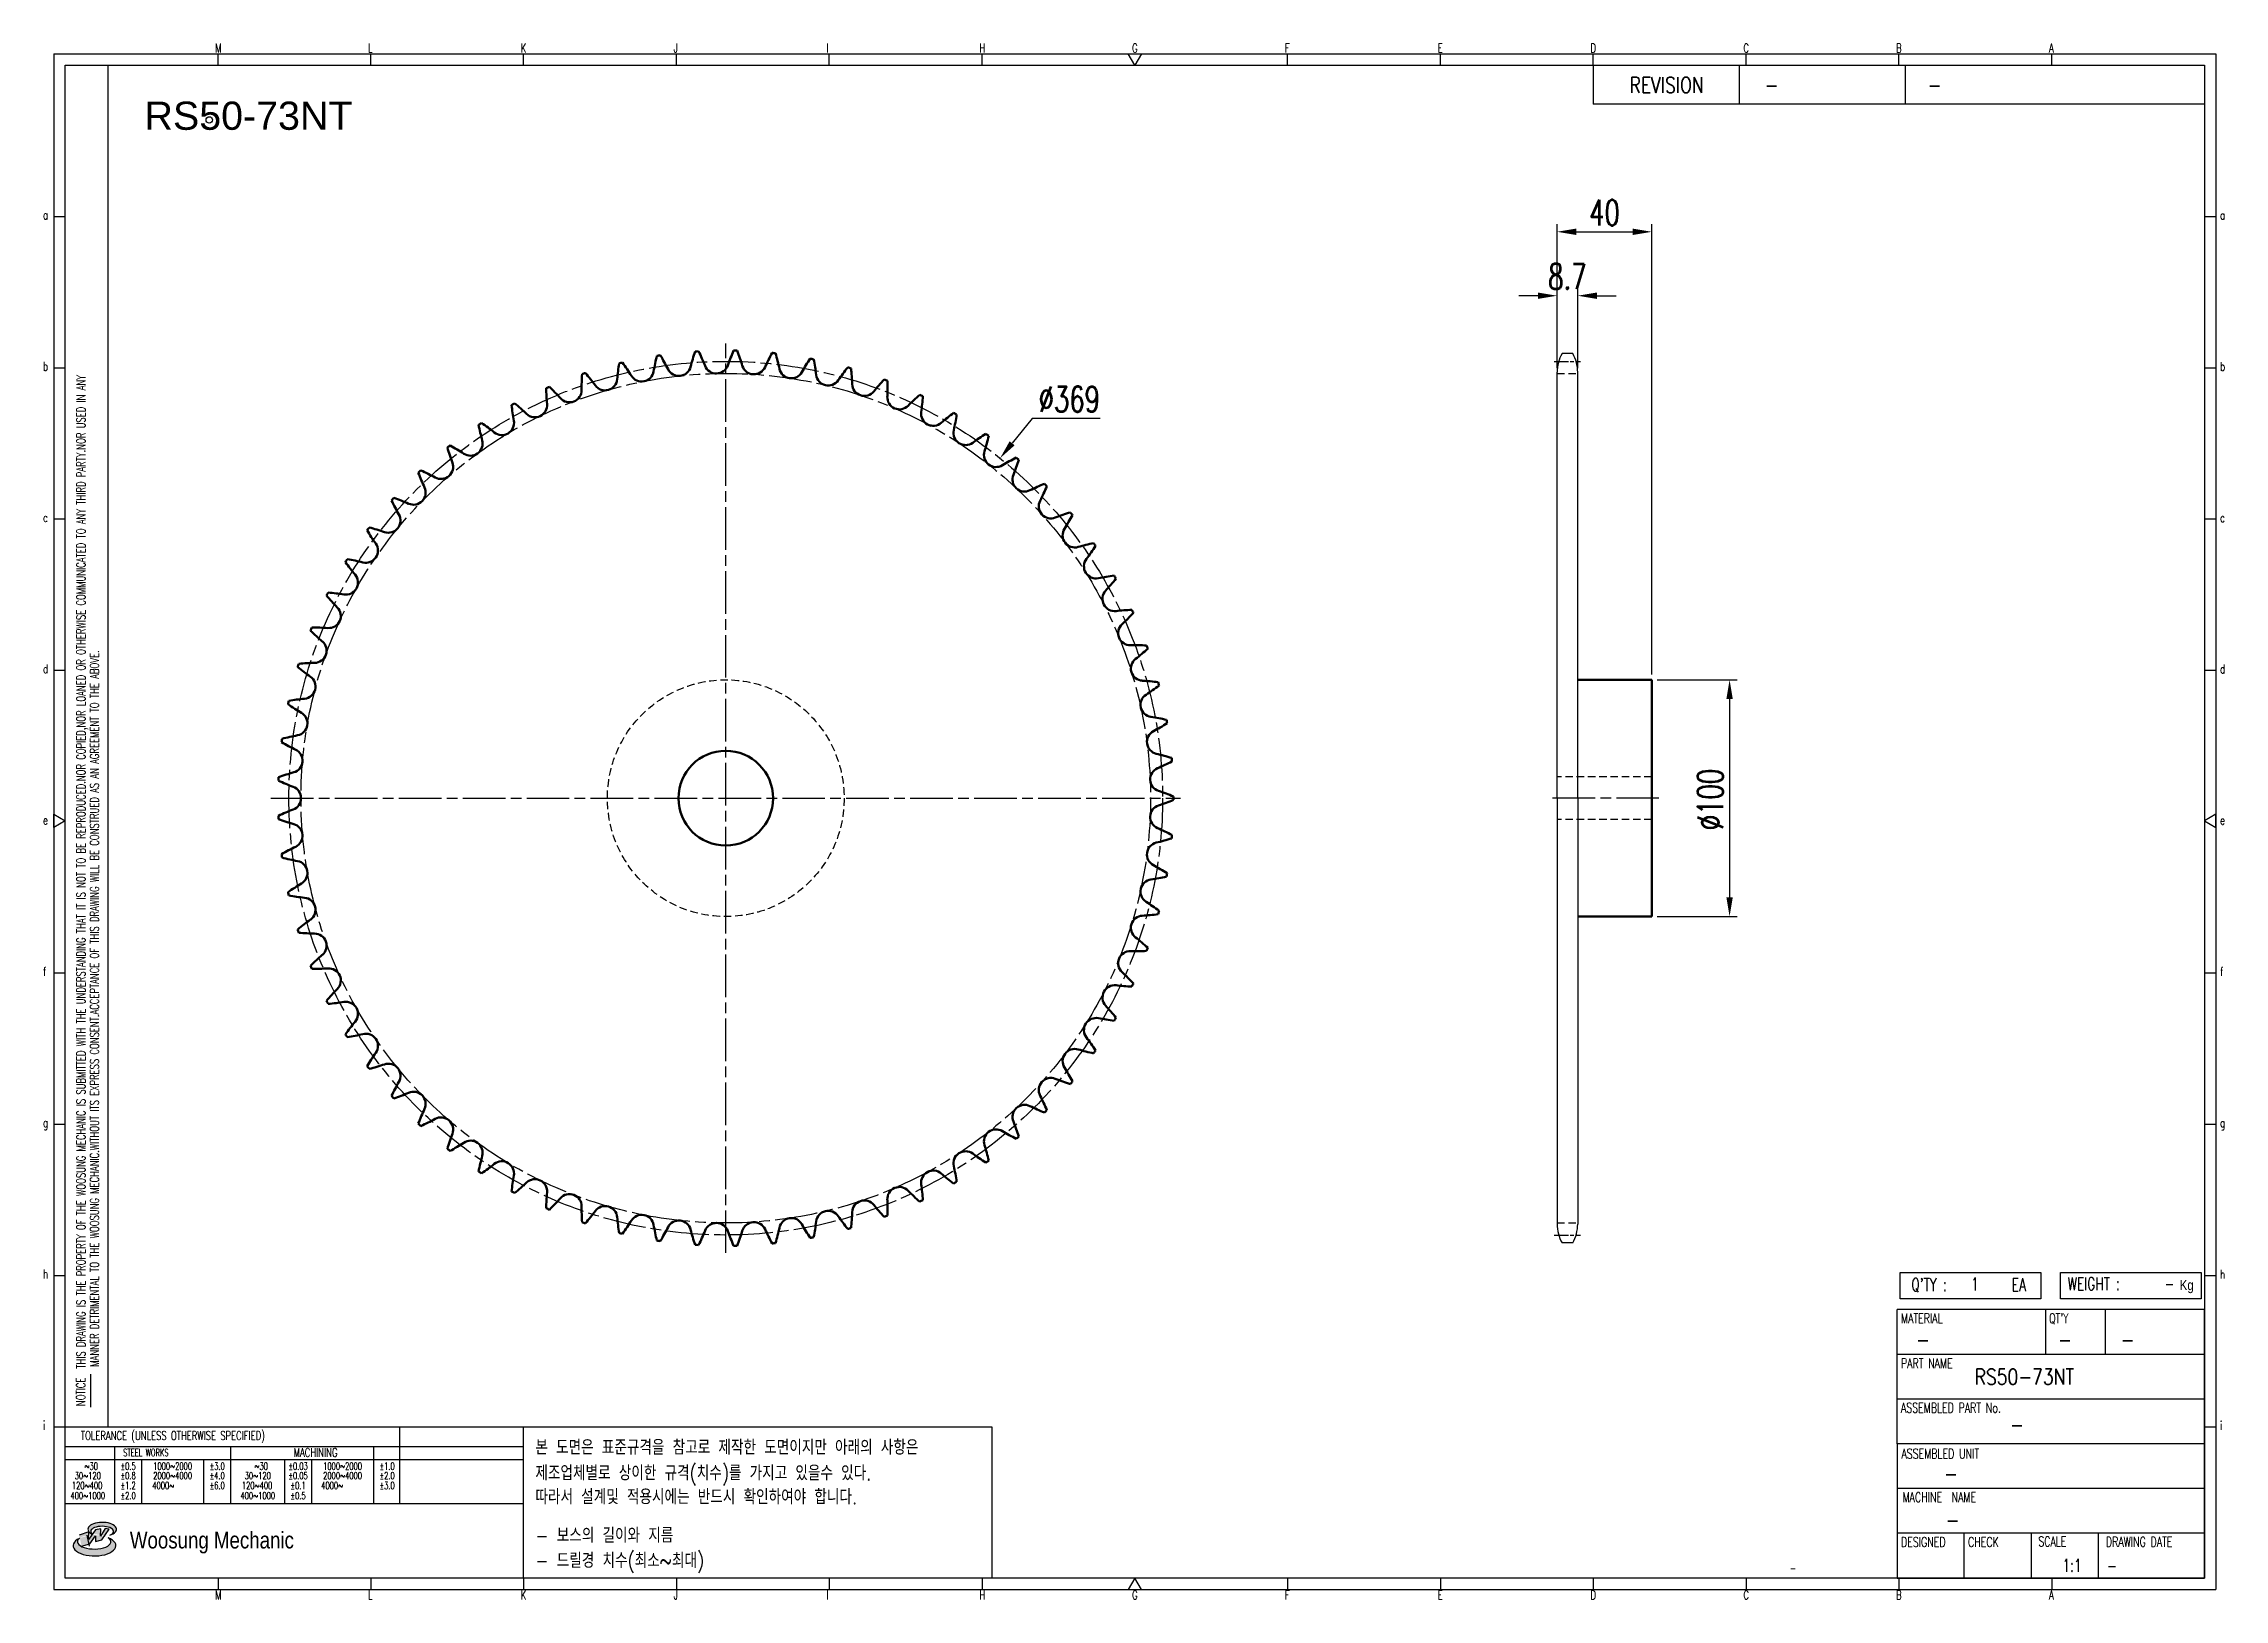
# Model space of a CAD drawing. Header units: millimetres. Extents: x 8305 to 9226, y 4748 to 5405.
import ezdxf
from ezdxf.enums import TextEntityAlignment as Align

# ---------------------------------------------------------------- set-up
doc = ezdxf.new("R2010")
doc.units = ezdxf.units.MM
for name, pattern in [('AM_ISO08W050', [18, 12, -1.5, 3, -1.5]), ('AM_ISO08W050x2', [9, 6, -0.75, 1.5, -0.75]), ('HIDDEN', [9.525, 6.35, -3.175])]:
    doc.linetypes.add(name, pattern=pattern)
for name, color, linetype, lineweight in [('20', 7, 'Continuous', 50), ('22', 30, 'AM_ISO08W050', 25), ('23', 40, 'AM_ISO08W050', 25), ('VIS', 7, 'Continuous', 50)]:
    doc.layers.add(name, color=color, linetype=linetype, lineweight=lineweight)
for name, color, linetype in [('HL', 2, 'HIDDEN'), ('S-DIM', 7, 'Continuous'), ('TITLE', 7, 'Continuous'), ('도면레이아웃', 7, 'Continuous')]:
    doc.layers.add(name, color=color, linetype=linetype)
doc.styles.add('HAN', font='ROMANS.shx', dxfattribs={"width": 0.7, "bigfont": 'whgtxt.shx'})
doc.styles.add('HKD_ST2', font='romans.shx', dxfattribs={"width": 0.7, "height": 4, "bigfont": '@extfont2.shx'})
doc.styles.add('HSG', font='SIMPLEX.shx', dxfattribs={"width": 0.7, "bigfont": 'HSG.shx'})
doc.styles.add('ROMANS', font='romans.shx', dxfattribs={"width": 0.7, "bigfont": 'whgtxt.shx'})
doc.styles.add('SLDTEXTSTYLE4', font='arial.ttf', dxfattribs={"width": 0.8})
doc.styles.get("Standard").update_dxf_attribs({"font": 'arial.ttf'})
doc.dimstyles.new('APP23', dxfattribs={"dimscale": 4.5, "dimtxt": 2.4, "dimasz": 1.8, "dimexe": 0.7, "dimexo": 0.5, "dimgap": 0.6, "dimtad": 1, "dimtoh": 1, "dimdec": 1, "dimrnd": 0.01, "dimzin": 9, "dimdsep": 46, "dimtxsty": 'HSG', "dimcen": 0, "dimclrd": 1, "dimclre": 1, "dimclrt": 256, "dimazin": 2, "dimtp": 1, "dimtm": 1, "dimtfac": 0.5, "dimtdec": 1, "dimtix": 1, "dimtofl": 0, "dimtmove": 0, "dimatfit": 3, "dimfxl": 0, "dimtvp": 1, "dimtolj": 2, "dimlwd": -1, "dimlwe": -1, "dimarcsym": 0})

# ---------------------------------------------------------------- blocks, each defined once
blk = doc.blocks.new('SUYWSHJH')
at = {"layer": '도면레이아웃'}
h = blk.add_hatch(color=10, dxfattribs=at)
h.paths.add_polyline_path([(1.544, 35.177), (1.554, 34.966), (1.779, 35.034), (2.054, 35.422), (1.908, 35.446), (1.728, 35.167), (1.741, 35.439), (1.547, 35.405), (1.292, 35.041), (1.295, 35.33), (0.943, 35.208), (1.03, 34.8), (1.336, 34.885)])
edge = h.paths.add_edge_path()
edge.add_ellipse((1.795, 35.421), major_axis=(-0.53, 0), ratio=0.487785, start_angle=122.36065, end_angle=403.39574)
edge.add_line((1.411, 35.244), (1.419, 35.261))
edge.add_ellipse((1.798, 35.344), major_axis=(-0.423, 0), ratio=0.444396, start_angle=131.58977, end_angle=386.19408, ccw=False)
edge = h.paths.add_edge_path()
edge.add_ellipse((1.512, 34.815), major_axis=(-0.793, 0), ratio=0.480113, start_angle=314.67633, end_angle=590.85213)
edge.add_ellipse((1.501, 34.958), major_axis=(-0.62, 0), ratio=0.43311, start_angle=331.7024, end_angle=574.42495, ccw=False)
for p, q in [((0, 90.118), (80.15, 90.118)), ((0, 90.118), (0, 33.191)), ((6.089, 89.693), (6.089, 90.118)), ((11.753, 89.693), (11.753, 90.118)), ((17.418, 89.693), (17.418, 90.118)), ((23.082, 89.693), (23.082, 90.118)), ((28.746, 89.693), (28.746, 90.118)), ((34.411, 89.693), (34.411, 90.118)), ((45.739, 89.693), (45.739, 90.118)), ((51.404, 89.693), (51.404, 90.118)), ((57.068, 89.693), (57.068, 90.118)), ((62.732, 89.693), (62.732, 90.118)), ((68.397, 89.693), (68.397, 90.118)), ((74.061, 89.693), (74.061, 90.118)), ((80.15, 90.118), (80.15, 33.191)), ((0, 84.085), (0.425, 84.085)), ((79.725, 84.085), (80.15, 84.085)), ((0, 78.478), (0.425, 78.478)), ((79.725, 78.478), (80.15, 78.478)), ((0, 72.87), (0.425, 72.87)), ((79.725, 72.87), (80.15, 72.87)), ((0, 67.262), (0.425, 67.262)), ((79.725, 67.262), (80.15, 67.262)), ((0, 56.047), (0.425, 56.047)), ((79.725, 56.047), (80.15, 56.047)), ((0, 50.439), (0.425, 50.439)), ((79.725, 50.439), (80.15, 50.439)), ((0, 44.832), (0.425, 44.832)), ((79.725, 44.832), (80.15, 44.832)), ((1.377, 39.947), (1.377, 41.174)), ((0, 39.224), (0.425, 39.224)), ((79.725, 39.224), (80.15, 39.224)), ((0, 33.191), (80.15, 33.191)), ((6.089, 33.616), (6.089, 33.191)), ((11.753, 33.616), (11.753, 33.191)), ((17.418, 33.616), (17.418, 33.191)), ((23.082, 33.616), (23.082, 33.191)), ((28.746, 33.616), (28.746, 33.191)), ((34.411, 33.616), (34.411, 33.191)), ((45.739, 33.616), (45.739, 33.191)), ((51.404, 33.616), (51.404, 33.191)), ((57.068, 33.616), (57.068, 33.191)), ((62.732, 33.616), (62.732, 33.191)), ((68.397, 33.616), (68.397, 33.191)), ((74.061, 33.616), (74.061, 33.191))]:
    blk.add_line(p, q)
at = {"color": 2}
for p, q in [((2.017, 39.224), (2.017, 89.693)), ((0.425, 39.224), (17.418, 39.224)), ((12.816, 39.224), (12.816, 36.382)), ((17.418, 33.616), (17.418, 39.224)), ((0.425, 38.487), (17.418, 38.487)), ((0.425, 38.012), (17.418, 38.012)), ((2.257, 38.487), (2.257, 36.382)), ((3.257, 38.012), (3.257, 36.382)), ((5.557, 38.012), (5.557, 36.382)), ((6.557, 38.5), (6.557, 36.382)), ((8.557, 38.012), (8.557, 36.382)), ((9.557, 38.026), (9.557, 36.382)), ((11.857, 38.487), (11.857, 36.382)), ((0.425, 36.382), (17.418, 36.382))]:
    blk.add_line(p, q, dxfattribs=at)
at = {"color": 6, "ltscale": 0.5}
for p, q in [((57.068, 89.693), (57.068, 88.246)), ((62.47, 89.693), (62.47, 88.246)), ((68.635, 89.693), (68.635, 88.246)), ((79.725, 88.246), (57.068, 88.246)), ((68.336, 38.59), (68.336, 43.563)), ((79.725, 43.563), (68.336, 43.563)), ((73.827, 43.563), (73.827, 41.905)), ((76.037, 43.563), (76.037, 41.905)), ((79.725, 38.59), (79.725, 43.563)), ((79.725, 41.905), (68.336, 41.905)), ((79.725, 40.248), (68.336, 40.248)), ((68.336, 38.59), (68.336, 33.616)), ((79.725, 38.59), (68.336, 38.59)), ((79.725, 33.616), (79.725, 38.59)), ((79.725, 36.932), (68.336, 36.932)), ((79.725, 35.274), (68.336, 35.274)), ((70.822, 33.616), (70.822, 35.274)), ((73.309, 33.616), (73.309, 35.274)), ((75.796, 33.616), (75.796, 35.274)), ((68.336, 33.616), (79.725, 33.616))]:
    blk.add_line(p, q, dxfattribs=at)
for points in [[(40.075, 89.693), (39.83, 90.118), (40.32, 90.118)], [(0.425, 89.693), (79.725, 89.693), (79.725, 33.616), (0.425, 33.616)], [(0.425, 61.679), (0, 61.433), (0, 61.924)], [(79.725, 61.679), (80.15, 61.433), (80.15, 61.924)], [(40.075, 33.616), (39.83, 33.191), (40.32, 33.191)]]:
    blk.add_lwpolyline(points, close=True)
at = {"layer": 'TITLE', "color": 20}
for p, q in [((68.449, 43.961), (68.449, 44.936)), ((68.449, 44.936), (73.654, 44.936)), ((73.654, 44.936), (73.654, 43.961)), ((74.39, 43.961), (74.39, 44.936)), ((74.39, 44.936), (79.595, 44.936)), ((79.595, 44.936), (79.595, 43.961)), ((73.654, 43.961), (68.449, 43.961)), ((79.595, 43.961), (74.39, 43.961))]:
    blk.add_line(p, q, dxfattribs=at)
at = {"layer": '도면레이아웃'}
for p, q in [((1.295, 35.33), (0.943, 35.208)), ((1.03, 34.8), (1.336, 34.885)), ((1.224, 35.208), (1.311, 34.8)), ((1.224, 35.208), (1.224, 35.208)), ((1.547, 35.405), (1.292, 35.041)), ((1.292, 35.041), (1.295, 35.33)), ((1.336, 34.885), (1.544, 35.177)), ((1.419, 35.261), (1.411, 35.244)), ((1.544, 35.177), (1.554, 34.966)), ((1.741, 35.439), (1.547, 35.405)), ((1.554, 34.966), (1.779, 35.034)), ((1.908, 35.446), (1.728, 35.167)), ((1.728, 35.167), (1.741, 35.439)), ((1.779, 35.034), (2.054, 35.422)), ((2.054, 35.422), (1.908, 35.446))]:
    blk.add_line(p, q, dxfattribs=at)
for centre, major_axis, ratio, start_param, end_param in [((1.795, 35.421), (-0.53, 0), 0.487785, 2.135596, 7.040584), ((1.512, 34.815), (-0.793, 0), 0.480113, 5.492138, 10.312315), ((1.501, 34.958), (-0.62, 0), 0.43311, 5.789299, 10.025607), ((1.798, 35.344), (-0.423, 0), 0.444396, 2.296675, 6.740358)]:
    blk.add_ellipse(centre, major_axis=major_axis, ratio=ratio, start_param=start_param, end_param=end_param, dxfattribs=at)
at = {"color": 4, "style": 'HKD_ST2', "width": 0.7}
for s, p in [('M', (5.988, 90.164)), ('L', (11.652, 90.164)), ('K', (17.316, 90.164)), ('J', (22.981, 90.164)), ('I', (28.645, 90.164)), ('H', (34.309, 90.164)), ('G', (39.974, 90.164)), ('F', (45.638, 90.164)), ('E', (51.302, 90.164)), ('D', (56.967, 90.164)), ('C', (62.631, 90.164)), ('B', (68.295, 90.164)), ('A', (73.96, 90.164)), ('a', (-0.395, 83.976)), ('a', (80.305, 83.97)), ('b', (-0.395, 78.368)), ('b', (80.305, 78.362)), ('c', (-0.395, 72.76)), ('c', (80.305, 72.754)), ('d', (-0.395, 67.153)), ('d', (80.305, 67.147)), ('e', (-0.395, 61.545)), ('e', (80.305, 61.539)), ('f', (-0.395, 55.937)), ('f', (80.305, 55.931)), ('g', (-0.395, 50.33)), ('g', (80.305, 50.324)), ('h', (-0.395, 44.722)), ('h', (80.305, 44.716)), ('i', (-0.395, 39.114)), ('i', (80.305, 39.108)), ('M', (5.988, 32.824)), ('L', (11.652, 32.824)), ('K', (17.316, 32.824)), ('J', (22.981, 32.824)), ('I', (28.645, 32.824)), ('H', (34.309, 32.824)), ('G', (39.974, 32.824)), ('F', (45.638, 32.824)), ('E', (51.302, 32.824)), ('D', (56.967, 32.824)), ('C', (62.631, 32.824)), ('B', (68.295, 32.824)), ('A', (73.96, 32.824))]:
    blk.add_text(s, height=0.326, dxfattribs=at).set_placement(p)
for s, height, style, width, p in [('REVISION', 0.5806, 'HAN', 0.8, (58.415, 88.664)), ('-', 0.581, 'HAN', 0.8, (63.426, 88.664)), ('-', 0.581, 'HAN', 0.8, (69.468, 88.664)), ("Q'TY : ", 0.4746, 'HKD_ST2', 0.7, (68.857, 44.253)), ('1', 0.475, 'HKD_ST2', 0.7, (71.071, 44.275)), ('EA', 0.4746, 'HKD_ST2', 0.7, (72.578, 44.253)), ('WEIGHT : ', 0.4746, 'HKD_ST2', 0.7, (74.65, 44.286)), ('-', 0.581, 'HAN', 0.8, (69.029, 42.157)), ('-', 0.581, 'HAN', 0.8, (74.289, 42.157)), ('-', 0.581, 'HAN', 0.8, (76.623, 42.157)), ('-', 0.581, 'HAN', 0.8, (72.515, 39.013)), ('-', 0.581, 'HAN', 0.8, (70.067, 37.189)), ('-', 0.581, 'HAN', 0.8, (70.126, 35.48)), ('1:1', 0.4746, 'HKD_ST2', 0.7, (74.458, 33.848)), ('-', 0.475, 'HKD_ST2', 0.7, (76.112, 33.837))]:
    blk.add_text(s, height=height, dxfattribs=dict(style=style, width=width)).set_placement(p)
at = {"color": 6, "style": 'HKD_ST2', "width": 0.7}
for s, p in [(' THIS DRAWING IS THE PROPERTY OF THE WOOSUNG MECHANIC IS SUBMITTED WITH THE UNDERSTANDING THAT IT IS NOT TO BE REPRODUCED.NOR COPIED,NOR LOANED OR OTHERWISE COMMUNICATED TO ANY THIRD PARTY.NOR USED IN ANY', (1.173, 41.217)), ('MANNER DETRIMENTAL TO THE WOOSUNG MECHANIC.WITHOUT ITS EXPRESS CONSENT.ACCEPTANCE OF THIS DRAWING WILL BE CONSTRUED AS AN AGREEMENT TO THE ABOVE.', (1.672, 41.447))]:
    blk.add_text(s, height=0.326266, rotation=90, dxfattribs=at).set_placement(p)
at = {"style": 'HKD_ST2', "width": 0.7}
blk.add_text('-', height=0.475, dxfattribs=at).set_placement((78.613, 44.286), align=Align.RIGHT)
at = {"color": 4, "style": 'HKD_ST2', "width": 0.7}
for s, height, p in [('MATERIAL', 0.3651, (68.474, 43.425)), ("QT'Y", 0.3651, (73.965, 43.425)), ('PART NAME', 0.3651, (68.474, 41.756)), ('ASSEMBLED PART No.', 0.36511, (68.474, 40.109)), ('ASSEMBLED UNIT', 0.36511, (68.49, 38.408)), ('MACHINE  NAME', 0.36511, (68.532, 36.794)), ('DESIGNED', 0.3651, (68.474, 35.136)), ('CHECK', 0.3651, (70.961, 35.136)), ('SCALE', 0.3651, (73.566, 35.153)), ('DRAWING DATE', 0.36511, (76.071, 35.141))]:
    blk.add_text(s, height=height, dxfattribs=at).set_placement(p, align=Align.TOP_LEFT)
at = {"style": 'HKD_ST2', "width": 0.7}
blk.add_text('NOTICE', height=0.3263, rotation=90, dxfattribs=at).set_placement((1.163, 39.988))
for s, height, style, width, p in [('TOLERANCE (UNLESS OTHERWISE SPECIFIED)', 0.32627, 'HKD_ST2', 0.7, (4.417, 38.896)), ('-', 0.326, 'ROMANS', 0.65, (64.469, 33.975))]:
    blk.add_text(s, height=height, dxfattribs=dict(style=style, width=width)).set_placement(p, align=Align.MIDDLE_CENTER)
at = {"color": 4, "style": 'HKD_ST2', "width": 0.7}
for s, height, p in [('STEEL WORKS', 0.26101, (3.416, 38.268)), ('MACHINING', 0.3263, (9.707, 38.27)), ('%%P0.5', 0.261, (2.757, 37.762)), ('%%P0.8', 0.261, (2.757, 37.411)), ('%%P3.0', 0.261, (6.057, 37.762)), ('%%P4.0', 0.261, (6.057, 37.411)), ('%%P0.03', 0.261, (9.057, 37.762)), ('%%P0.05', 0.261, (9.057, 37.411)), ('%%P1.0', 0.261, (12.357, 37.762)), ('%%P2.0', 0.261, (12.357, 37.411)), ('%%P1.2', 0.261, (2.757, 37.045)), ('%%P2.0', 0.261, (2.757, 36.67)), ('%%P6.0', 0.261, (6.057, 37.045)), ('%%P0.1', 0.261, (9.057, 37.045)), ('%%P0.5', 0.261, (9.057, 36.67)), ('%%P3.0', 0.261, (12.357, 37.045))]:
    blk.add_text(s, height=height, dxfattribs=at).set_placement(p, align=Align.MIDDLE)
for s, height, p in [('30%%126120', 0.261, (1.263, 37.411)), ('%%12630', 0.261, (1.389, 37.762)), ('2000%%1264000', 0.26101, (4.407, 37.411)), ('1000%%1262000', 0.26101, (4.407, 37.762)), ('30%%126120', 0.261, (7.563, 37.411)), ('%%12630', 0.261, (7.689, 37.762)), ('2000%%1264000', 0.26101, (10.707, 37.411)), ('1000%%1262000', 0.26101, (10.707, 37.762)), ('400%%1261000', 0.26101, (1.263, 36.67)), ('120%%126400', 0.26101, (1.237, 37.045)), ('4000%%126', 0.261, (4.061, 37.045)), ('400%%1261000', 0.26101, (7.563, 36.67)), ('120%%126400', 0.26101, (7.537, 37.045)), ('4000%%126', 0.261, (10.321, 37.045))]:
    blk.add_text(s, height=height, dxfattribs=at).set_placement(p, align=Align.MIDDLE_CENTER)
at = {"color": 1, "style": 'SLDTEXTSTYLE4', "width": 0.8}
blk.add_text('Woosung Mechanic', height=0.61957, dxfattribs=at).set_placement((2.822, 34.711))
at = {"layer": 'TITLE', "width": 0.8}
blk.add_text('Kg', height=0.3789, dxfattribs=at).set_placement((78.807, 44.286))
blk = doc.blocks.new('*D2')
at = {"layer": 'Defpoints', "color": 0, "transparency": 16777216}
for p in [(8709.15, 5229.54), (8477.43, 4942.37)]:
    blk.add_point(p, dxfattribs=at)
at = {"layer": 'S-DIM', "color": 1, "transparency": 16777216}
for p, q in [((8722.74, 5246.38), (8714.23, 5235.84)), ((8751.36, 5246.38), (8722.74, 5246.38))]:
    blk.add_line(p, q, dxfattribs=at)
blk.add_solid([(8713.18, 5236.69), (8715.28, 5235), (8709.15, 5229.54)], dxfattribs=at)
at = {"layer": 'S-DIM', "transparency": 16777216, "insert": (8738.4, 5254.48), "char_height": 10.8, "attachment_point": 5, "style": 'HSG'}
blk.add_mtext('\\A2;∅369', dxfattribs=at)
blk = doc.blocks.new('*D3')
at = {"layer": 'Defpoints', "color": 0, "transparency": 16777216}
for p in [(8953.12, 5298.18), (8944.42, 5265.37), (8953.12, 5265.37)]:
    blk.add_point(p, dxfattribs=at)
at = {"layer": 'S-DIM', "color": 1, "transparency": 16777216}
for p, q in [((8936.32, 5298.18), (8928.22, 5298.18)), ((8944.42, 5267.62), (8944.42, 5301.33)), ((8953.12, 5267.62), (8953.12, 5301.33)), ((8961.22, 5298.18), (8969.32, 5298.18))]:
    blk.add_line(p, q, dxfattribs=at)
for points in [[(8936.32, 5299.53), (8936.32, 5296.83), (8944.42, 5298.18)], [(8961.22, 5299.53), (8961.22, 5296.83), (8953.12, 5298.18)]]:
    blk.add_solid(points, dxfattribs=at)
at = {"layer": 'S-DIM', "transparency": 16777216, "insert": (8948.77, 5306.28), "char_height": 10.8, "attachment_point": 5, "style": 'HSG'}
blk.add_mtext('\\A2;8.7', dxfattribs=at)
blk = doc.blocks.new('*D4')
at = {"layer": 'Defpoints', "color": 0, "transparency": 16777216}
for p in [(8984.42, 5325.18), (8944.42, 5265.37), (8984.42, 5135.96)]:
    blk.add_point(p, dxfattribs=at)
at = {"layer": 'S-DIM', "color": 1, "transparency": 16777216}
for p, q in [((8944.42, 5267.62), (8944.42, 5328.33)), ((8952.52, 5325.18), (8976.32, 5325.18)), ((8984.42, 5138.21), (8984.42, 5328.33))]:
    blk.add_line(p, q, dxfattribs=at)
for points in [[(8952.52, 5326.53), (8952.52, 5323.83), (8944.42, 5325.18)], [(8976.32, 5326.53), (8976.32, 5323.83), (8984.42, 5325.18)]]:
    blk.add_solid(points, dxfattribs=at)
at = {"layer": 'S-DIM', "transparency": 16777216, "insert": (8964.42, 5333.28), "char_height": 10.8, "attachment_point": 5, "style": 'HSG'}
blk.add_mtext('\\A2;40', dxfattribs=at)
blk = doc.blocks.new('*D5')
at = {"layer": 'Defpoints', "color": 0, "transparency": 16777216}
for p in [(8984.42, 5135.96), (8984.42, 5035.96), (9017.27, 5035.96)]:
    blk.add_point(p, dxfattribs=at)
at = {"layer": 'S-DIM', "color": 1, "transparency": 16777216}
for p, q in [((8986.67, 5135.96), (9020.42, 5135.96)), ((9017.27, 5127.86), (9017.27, 5044.06)), ((8986.67, 5035.96), (9020.42, 5035.96))]:
    blk.add_line(p, q, dxfattribs=at)
for points in [[(9015.92, 5127.86), (9018.62, 5127.86), (9017.27, 5135.96)], [(9015.92, 5044.06), (9018.62, 5044.06), (9017.27, 5035.96)]]:
    blk.add_solid(points, dxfattribs=at)
at = {"layer": 'S-DIM', "transparency": 16777216, "insert": (9009.17, 5085.38), "char_height": 10.8, "attachment_point": 5, "rotation": 90, "style": 'HSG'}
blk.add_mtext('\\A2;%%c100', dxfattribs=at)

msp = doc.modelspace()

# ---------------------------------------------------------------- linework, layer by layer
for p, q in [((8951, 5273.76), (8946.55, 5273.76)), ((8944.42, 5085.96), (8944.42, 5265.83)), ((8953.12, 5085.96), (8953.12, 5265.83)), ((8944.42, 5085.96), (8944.42, 4906.09)), ((8953.12, 5085.96), (8953.12, 4906.09)), ((8951, 4898.15), (8946.55, 4898.15))]:
    msp.add_line(p, q)
at = {"color": 4}
msp.add_lwpolyline([(8507.91, 4820.5), (8705.72, 4820.5), (8705.72, 4756.6), (8507.91, 4756.6)], close=True, dxfattribs=at)
msp.add_circle((8375.14, 5372.4), 1.38)
for centre, start, end in [((8960.3, 5265.83), 150, 180), ((8937.25, 5265.83), 0, 30), ((8960.3, 4906.09), 180, 210), ((8937.25, 4906.09), 330, 0)]:
    msp.add_arc(centre, 15.87, start, end)
at = {"layer": '20'}
msp.add_circle((8593.29, 5085.96), 20, dxfattribs=at)
for centre, radius, start, end in [((8638.59, 5255.61), 91.44, 171.19641, 175.41096), ((8593.29, 5085.96), 189.09, 103.33869, 103.7846), ((8475.62, 5216.29), 91.44, 31.71233, 35.92688), ((8653.01, 5251.08), 91.44, 166.2649, 170.47945), ((8593.29, 5085.96), 189.09, 98.40718, 98.8531), ((8487.26, 5225.93), 91.44, 26.78082, 30.99537), ((8666.98, 5245.34), 91.44, 161.33339, 165.54795), ((8593.29, 5085.96), 189.09, 93.47567, 93.92159), ((8499.68, 5234.52), 91.44, 21.84932, 26.06387), ((8589.32, 5270.46), 5.13, 201.84932, 340.61644), ((8680.41, 5238.41), 91.44, 156.40189, 160.61644), ((8593.29, 5085.96), 189.09, 88.54416, 88.99008), ((8512.8, 5242.02), 91.44, 16.91781, 21.13236), ((8693.2, 5230.36), 91.44, 151.47038, 155.68493), ((8593.29, 5085.96), 189.09, 83.61266, 84.05857), ((8526.51, 5248.36), 91.44, 11.9863, 16.20085), ((8705.24, 5221.23), 91.44, 146.53887, 150.75342), ((8593.29, 5085.96), 189.09, 78.68115, 79.12707), ((8540.72, 5253.5), 91.44, 7.05479, 11.26935), ((8593.29, 5085.96), 189.09, 113.2017, 113.64762), ((8455.03, 5194.21), 91.44, 41.57534, 45.78989), ((8623.84, 5258.87), 91.44, 176.12791, 180.34247), ((8593.29, 5085.96), 189.09, 108.27019, 108.71611), ((8464.85, 5205.69), 91.44, 36.64384, 40.85839), ((8542.33, 5263.33), 5.13, 216.64384, 355.41096), ((8557.77, 5267.06), 5.13, 211.71233, 350.47945), ((8573.47, 5269.44), 5.13, 206.78082, 345.54795), ((8605.19, 5270.12), 5.13, 196.91781, 335.68493), ((8620.98, 5268.42), 5.13, 191.9863, 330.75342), ((8636.56, 5265.36), 5.13, 187.05479, 325.82192), ((8716.45, 5211.11), 91.44, 141.60737, 145.82192), ((8593.29, 5085.96), 189.09, 73.74964, 74.19556), ((8555.32, 5257.4), 91.44, 2.12329, 6.33784), ((8651.82, 5260.98), 5.13, 182.12329, 320.89041), ((8726.76, 5200.06), 91.44, 136.67586, 140.89041), ((8593.29, 5085.96), 189.09, 68.81814, 69.26405), ((8570.2, 5260.03), 91.44, 357.19178, 1.40633), ((8593.29, 5085.96), 189.09, 118.13321, 118.57912), ((8593.77, 5261.55), 91.44, 185.99093, 190.20548), ((8446.24, 5181.92), 91.44, 46.50685, 50.7214), ((8512.7, 5251.98), 5.13, 226.50685, 5.27397), ((8608.87, 5260.86), 91.44, 181.05942, 185.27397), ((8527.27, 5258.3), 5.13, 221.57534, 0.34247), ((8666.65, 5255.3), 5.13, 177.19178, 315.9589), ((8736.07, 5188.16), 91.44, 131.74435, 135.9589), ((8593.29, 5085.96), 189.09, 63.88663, 64.33255), ((8585.25, 5261.37), 91.44, 352.26027, 356.47483), ((8593.29, 5085.96), 189.09, 123.06471, 123.51063), ((8578.68, 5260.94), 91.44, 190.92243, 195.13699), ((8438.53, 5168.93), 91.44, 51.43836, 55.65291), ((8498.73, 5244.44), 5.13, 231.43836, 10.20548), ((8680.94, 5248.36), 5.13, 172.26027, 311.0274), ((8744.33, 5175.51), 91.44, 126.81284, 131.0274), ((8694.57, 5240.23), 5.13, 167.32877, 306.09589), ((8593.29, 5085.96), 189.09, 58.95512, 59.40104), ((8600.36, 5261.41), 91.44, 347.32877, 351.54332), ((8593.29, 5085.96), 189.09, 127.99622, 128.44214), ((8563.69, 5259.04), 91.44, 195.85394, 200.06849), ((8431.97, 5155.32), 91.44, 56.36986, 60.58442), ((8485.46, 5235.73), 5.13, 236.36986, 15.13699), ((8751.47, 5162.19), 91.44, 121.88134, 126.09589), ((8707.46, 5230.95), 5.13, 162.39726, 301.16438), ((8615.41, 5260.15), 91.44, 342.39726, 346.61181), ((8593.29, 5085.96), 189.09, 54.02362, 54.46953), ((8593.29, 5085.96), 189.09, 132.92773, 133.37364), ((8548.92, 5255.85), 91.44, 200.78545, 205), ((8426.61, 5141.19), 91.44, 61.30137, 65.51592), ((8472.98, 5225.9), 5.13, 241.30137, 20.06849), ((8757.44, 5148.31), 91.44, 116.94983, 121.16438), ((8630.31, 5257.61), 91.44, 337.46575, 341.68031), ((8593.29, 5085.96), 189.09, 49.09211, 49.53803), ((8461.39, 5215.04), 5.13, 246.23288, 25), ((8719.5, 5220.6), 5.13, 157.46575, 296.23288), ((8762.19, 5133.97), 91.44, 112.01832, 116.23288), ((8644.92, 5253.79), 91.44, 332.53425, 336.7488), ((8593.29, 5085.96), 189.09, 44.1606, 44.60652), ((8450.79, 5203.23), 5.13, 251.16438, 29.93151), ((8593.29, 5085.96), 189.09, 137.85923, 138.30515), ((8534.48, 5251.41), 91.44, 205.71695, 209.93151), ((8422.47, 5126.66), 91.44, 66.23288, 70.44743), ((8730.61, 5209.25), 5.13, 152.53425, 291.30137), ((8765.69, 5119.27), 91.44, 107.08682, 111.30137), ((8659.16, 5248.73), 91.44, 327.60274, 331.81729), ((8593.29, 5085.96), 189.09, 39.2291, 39.67501), ((8593.29, 5085.96), 189.09, 142.79074, 143.23666), ((8520.47, 5245.74), 91.44, 210.64846, 214.86301), ((8419.61, 5111.83), 91.44, 71.16438, 75.37894), ((8740.7, 5196.99), 5.13, 147.60274, 286.36986), ((8593.29, 5085.96), 189.09, 147.72225, 148.16816), ((8418.03, 5096.8), 91.44, 76.09589, 80.31044), ((8441.23, 5190.54), 5.13, 256.09589, 34.86301), ((8767.92, 5104.33), 91.44, 102.15531, 106.36986), ((8749.7, 5183.9), 5.13, 142.67123, 281.43836), ((8672.91, 5242.46), 91.44, 322.67123, 326.88579), ((8593.29, 5085.96), 189.09, 34.29759, 34.74351), ((8432.81, 5177.08), 5.13, 261.0274, 39.79452), ((8507, 5238.89), 91.44, 215.57997, 219.79452), ((8768.85, 5089.25), 91.44, 97.2238, 101.43836), ((8686.07, 5235.04), 91.44, 317.73973, 321.95428), ((8593.29, 5085.96), 189.09, 29.36608, 29.812), ((8593.29, 5085.96), 189.09, 152.65375, 153.09967), ((8494.18, 5230.91), 91.44, 220.51148, 224.72603), ((8417.74, 5081.69), 91.44, 81.0274, 85.24195), ((8757.54, 5170.09), 5.13, 137.73973, 276.50685), ((8425.57, 5162.95), 5.13, 265.9589, 44.72603), ((8768.48, 5074.15), 91.44, 92.2923, 96.50685), ((8764.16, 5155.66), 5.13, 132.80822, 271.57534), ((8698.54, 5226.51), 91.44, 312.80822, 317.02277), ((8593.29, 5085.96), 189.09, 24.43458, 24.88049), ((8593.29, 5085.96), 189.09, 157.58526, 158.03118), ((8482.08, 5221.85), 91.44, 225.44298, 229.65753), ((8418.76, 5066.62), 91.44, 85.9589, 90.17346), ((8419.57, 5148.25), 5.13, 270.89041, 49.65753), ((8766.82, 5059.13), 91.44, 87.36079, 91.57534), ((8710.23, 5216.94), 91.44, 307.87671, 312.09126), ((8593.29, 5085.96), 189.09, 19.50307, 19.94899), ((8593.29, 5085.96), 189.09, 162.51677, 162.96268), ((8470.81, 5211.79), 91.44, 230.37449, 234.58904), ((8421.07, 5051.69), 91.44, 90.89041, 95.10496), ((8769.52, 5140.72), 5.13, 127.87671, 266.64384), ((8414.86, 5133.08), 5.13, 275.82192, 54.58904), ((8763.87, 5044.31), 91.44, 82.42928, 86.64384), ((8721.06, 5206.4), 91.44, 302.94521, 307.15976), ((8593.29, 5085.96), 189.09, 14.57156, 15.01748), ((8593.29, 5085.96), 189.09, 167.44827, 167.89419), ((8460.45, 5200.79), 91.44, 235.306, 239.52055), ((8424.65, 5037.01), 91.44, 95.82192, 100.03647), ((8411.47, 5117.57), 5.13, 280.75342, 59.52055), ((8773.58, 5125.36), 5.13, 122.94521, 261.71233), ((8429.48, 5022.69), 91.44, 100.75342, 104.96798), ((8776.3, 5109.72), 5.13, 118.0137, 256.78082), ((8759.66, 5029.8), 91.44, 77.49778, 81.71233), ((8730.94, 5194.97), 91.44, 298.0137, 302.22825), ((8593.29, 5085.96), 189.09, 9.64006, 10.08597), ((8593.29, 5085.96), 189.09, 172.37978, 172.8257), ((8451.07, 5188.95), 91.44, 240.2375, 244.45205), ((8409.42, 5101.82), 5.13, 285.68493, 64.45205), ((8754.22, 5015.71), 91.44, 72.56627, 76.78082), ((8593.29, 5085.96), 189.09, 4.70855, 5.15447), ((8593.29, 5085.96), 189.09, 177.31129, 177.75721), ((8435.53, 5008.85), 91.44, 105.68493, 109.89948), ((8777.66, 5093.9), 5.13, 113.08219, 251.84932), ((8739.8, 5182.74), 91.44, 293.08219, 297.29674), ((8442.74, 5176.34), 91.44, 245.16901, 249.38356), ((8408.74, 5085.96), 5.13, 290.61644, 69.38356), ((8747.58, 5002.13), 91.44, 67.63476, 71.84932), ((8747.58, 5169.78), 91.44, 288.15068, 292.36524), ((8593.29, 5085.96), 189.09, 359.77704, 0.22296), ((8442.74, 4995.57), 91.44, 110.61644, 114.83099), ((8593.29, 5085.96), 189.09, 182.24279, 182.68871), ((8435.53, 5163.07), 91.44, 250.10052, 254.31507), ((8777.66, 5078.02), 5.13, 108.15068, 246.91781), ((8409.42, 5070.09), 5.13, 295.54795, 74.31507), ((8776.3, 5062.2), 5.13, 103.21918, 241.9863), ((8754.22, 5156.21), 91.44, 283.21918, 287.43373), ((8739.8, 4989.18), 91.44, 62.70326, 66.91781), ((8593.29, 5085.96), 189.09, 354.84553, 355.29145), ((8451.07, 4982.96), 91.44, 115.54795, 119.7625), ((8593.29, 5085.96), 189.09, 187.1743, 187.62022), ((8429.48, 5149.22), 91.44, 255.03202, 259.24658), ((8411.47, 5054.35), 5.13, 300.47945, 79.24658), ((8730.94, 4976.94), 91.44, 57.77175, 61.9863), ((8460.45, 4971.12), 91.44, 120.47945, 124.694), ((8773.58, 5046.55), 5.13, 98.28767, 237.05479), ((8759.66, 5142.11), 91.44, 278.28767, 282.50222), ((8593.29, 5085.96), 189.09, 349.91403, 350.35994), ((8593.29, 5085.96), 189.09, 192.10581, 192.55173), ((8424.65, 5134.9), 91.44, 259.96353, 264.17808), ((8414.86, 5038.83), 5.13, 305.41096, 84.17808), ((8721.06, 4965.51), 91.44, 52.84024, 57.05479), ((8470.81, 4960.13), 91.44, 125.41096, 129.62551), ((8593.29, 5085.96), 189.09, 197.03732, 197.48323), ((8769.52, 5031.2), 5.13, 93.35616, 232.12329), ((8763.87, 5127.6), 91.44, 273.35616, 277.57072), ((8593.29, 5085.96), 189.09, 344.98252, 345.42844), ((8421.07, 5120.23), 91.44, 264.89504, 269.10959), ((8419.57, 5023.67), 5.13, 310.34247, 89.10959), ((8764.16, 5016.25), 5.13, 88.42466, 227.19178), ((8766.82, 5112.79), 91.44, 268.42466, 272.63921), ((8710.23, 4954.97), 91.44, 47.90874, 52.12329), ((8593.29, 5085.96), 189.09, 340.05101, 340.49693), ((8482.08, 4950.06), 91.44, 130.34247, 134.55702), ((8593.29, 5085.96), 189.09, 201.96882, 202.41474), ((8418.76, 5105.3), 91.44, 269.82654, 274.0411), ((8425.57, 5008.96), 5.13, 315.27397, 94.0411), ((8698.54, 4945.4), 91.44, 42.97723, 47.19178), ((8494.18, 4941.01), 91.44, 135.27397, 139.48852), ((8757.54, 5001.82), 5.13, 83.49315, 222.26027), ((8768.48, 5097.77), 91.44, 263.49315, 267.7077), ((8593.29, 5085.96), 189.09, 335.11951, 335.56542), ((8593.29, 5085.96), 189.09, 206.90033, 207.34625), ((8417.74, 5090.22), 91.44, 274.75805, 278.9726), ((8432.81, 4994.83), 5.13, 320.20548, 98.9726), ((8749.7, 4988.01), 5.13, 78.56164, 217.32877), ((8768.85, 5082.66), 91.44, 258.56164, 262.7762), ((8686.07, 4936.88), 91.44, 38.04572, 42.26027), ((8593.29, 5085.96), 189.09, 330.188, 330.63392), ((8507, 4933.02), 91.44, 140.20548, 144.42003), ((8593.29, 5085.96), 189.09, 211.83184, 212.27775), ((8418.03, 5075.11), 91.44, 279.68956, 283.90411), ((8441.23, 4981.37), 5.13, 325.13699, 103.90411), ((8672.91, 4929.45), 91.44, 33.11421, 37.32877), ((8520.47, 4926.17), 91.44, 145.13699, 149.35154), ((8740.7, 4974.93), 5.13, 73.63014, 212.39726), ((8767.92, 5067.58), 91.44, 253.63014, 257.84469), ((8593.29, 5085.96), 189.09, 325.25649, 325.70241), ((8593.29, 5085.96), 189.09, 216.76334, 217.20926), ((8419.61, 5060.09), 91.44, 284.62106, 288.83562), ((8450.79, 4968.69), 5.13, 330.06849, 108.83562), ((8534.48, 4920.5), 91.44, 150.06849, 154.28305), ((8730.61, 4962.67), 5.13, 68.69863, 207.46575), ((8765.69, 5052.64), 91.44, 248.69863, 252.91318), ((8659.16, 4923.19), 91.44, 28.18271, 32.39726), ((8593.29, 5085.96), 189.09, 320.32499, 320.7709), ((8593.29, 5085.96), 189.09, 221.69485, 222.14077), ((8422.47, 5045.25), 91.44, 289.55257, 293.76712), ((8461.39, 4956.87), 5.13, 335, 113.76712), ((8719.5, 4951.32), 5.13, 63.76712, 202.53425), ((8762.19, 5037.94), 91.44, 243.76712, 247.98168), ((8644.92, 4918.13), 91.44, 23.2512, 27.46575), ((8548.92, 4916.06), 91.44, 155, 159.21455), ((8593.29, 5085.96), 189.09, 226.62636, 227.07227), ((8426.61, 5030.72), 91.44, 294.48408, 298.69863), ((8472.98, 4946.01), 5.13, 339.93151, 118.69863), ((8630.31, 4914.31), 91.44, 18.31969, 22.53425), ((8593.29, 5085.96), 189.09, 315.39348, 315.8394), ((8563.69, 4912.88), 91.44, 159.93151, 164.14606), ((8593.29, 5085.96), 189.09, 231.55786, 232.00378), ((8431.97, 5016.6), 91.44, 299.41558, 303.63014), ((8485.46, 4936.19), 5.13, 344.86301, 123.63014), ((8707.46, 4940.97), 5.13, 58.83562, 197.60274), ((8615.41, 4911.76), 91.44, 13.38819, 17.60274), ((8757.44, 5023.6), 91.44, 238.83562, 243.05017), ((8593.29, 5085.96), 189.09, 310.46197, 310.90789), ((8578.68, 4910.97), 91.44, 164.86301, 169.07757), ((8593.29, 5085.96), 189.09, 236.48937, 236.93529), ((8438.53, 5002.99), 91.44, 304.34709, 308.56164), ((8498.73, 4927.47), 5.13, 349.79452, 128.56164), ((8680.94, 4923.55), 5.13, 48.9726, 187.73973), ((8694.57, 4931.69), 5.13, 53.90411, 192.67123), ((8600.36, 4910.51), 91.44, 8.45668, 12.67123), ((8751.47, 5009.72), 91.44, 233.90411, 238.11866), ((8593.29, 5085.96), 189.09, 305.53047, 305.97638), ((8593.77, 4910.36), 91.44, 169.79452, 174.00907), ((8593.29, 5085.96), 189.09, 241.42088, 241.86679), ((8446.24, 4989.99), 91.44, 309.2786, 313.49315), ((8512.7, 4919.93), 5.13, 354.72603, 133.49315), ((8608.87, 4911.06), 91.44, 174.72603, 178.94058), ((8527.27, 4913.62), 5.13, 359.65753, 138.42466), ((8666.65, 4916.62), 5.13, 44.0411, 182.80822), ((8736.07, 4983.75), 91.44, 224.0411, 228.25565), ((8585.25, 4910.55), 91.44, 3.52517, 7.73973), ((8744.33, 4996.4), 91.44, 228.9726, 233.18716), ((8593.29, 5085.96), 189.09, 300.59896, 301.04488), ((8593.29, 5085.96), 189.09, 246.35238, 246.7983), ((8455.03, 4977.7), 91.44, 314.21011, 318.42466), ((8623.84, 4913.04), 91.44, 179.65753, 183.87209), ((8464.85, 4966.22), 91.44, 319.14161, 323.35616), ((8542.33, 4908.58), 5.13, 4.58904, 143.35616), ((8557.77, 4904.86), 5.13, 9.52055, 148.28767), ((8636.56, 4906.55), 5.13, 34.17808, 172.94521), ((8716.45, 4960.8), 91.44, 214.17808, 218.39263), ((8555.32, 4914.52), 91.44, 353.66216, 357.87671), ((8651.82, 4910.94), 5.13, 39.10959, 177.87671), ((8726.76, 4971.86), 91.44, 219.10959, 223.32414), ((8593.29, 5085.96), 189.09, 290.73595, 291.18186), ((8570.2, 4911.89), 91.44, 358.59367, 2.80822), ((8593.29, 5085.96), 189.09, 295.66745, 296.11337), ((8593.29, 5085.96), 189.09, 251.28389, 251.72981), ((8638.59, 4916.31), 91.44, 184.58904, 188.80359), ((8593.29, 5085.96), 189.09, 256.2154, 256.66131), ((8475.62, 4955.62), 91.44, 324.07312, 328.28767), ((8653.01, 4920.83), 91.44, 189.52055, 193.7351), ((8487.26, 4945.99), 91.44, 329.00463, 333.21918), ((8573.47, 4902.48), 5.13, 14.45205, 153.21918), ((8666.98, 4926.58), 91.44, 194.45205, 198.66661), ((8499.68, 4937.39), 91.44, 333.93613, 338.15068), ((8589.32, 4901.45), 5.13, 19.38356, 158.15068), ((8680.41, 4933.5), 91.44, 199.38356, 203.59811), ((8512.8, 4929.9), 91.44, 338.86764, 343.08219), ((8605.19, 4901.79), 5.13, 24.31507, 163.08219), ((8693.2, 4941.56), 91.44, 204.31507, 208.52962), ((8526.51, 4923.55), 91.44, 343.79915, 348.0137), ((8620.98, 4903.5), 5.13, 29.24658, 168.0137), ((8705.24, 4950.68), 91.44, 209.24658, 213.46113), ((8593.29, 5085.96), 189.09, 280.87293, 281.31885), ((8540.72, 4918.41), 91.44, 348.73065, 352.94521), ((8593.29, 5085.96), 189.09, 285.80444, 286.25036), ((8593.29, 5085.96), 189.09, 261.1469, 261.59282), ((8593.29, 5085.96), 189.09, 266.07841, 266.52433), ((8593.29, 5085.96), 189.09, 271.00992, 271.45584), ((8593.29, 5085.96), 189.09, 275.94143, 276.38734)]:
    msp.add_arc(centre, radius, start, end, dxfattribs=at)
at = {"layer": '22', "linetype": 'AM_ISO08W050x2'}
for p, q in [((8943.24, 5270.45), (8954.3, 5270.45)), ((8943.24, 4901.46), (8954.3, 4901.46))]:
    msp.add_line(p, q, dxfattribs=at)
at = {"layer": '23', "color": 4, "linetype": 'AM_ISO08W050x2', "ltscale": 3}
for p, q in [((8593.29, 4893.87), (8593.29, 5278.05)), ((8401.2, 5085.96), (8785.38, 5085.96)), ((8987.45, 5085.96), (8941.39, 5085.96))]:
    msp.add_line(p, q, dxfattribs=at)
for radius in [184.5, 179.42]:
    msp.add_circle((8593.29, 5085.96), radius, dxfattribs=at)
at = {"layer": 'HL', "ltscale": 0.5}
for p, q in [((8944.42, 5265.37), (8953.12, 5265.37)), ((8984.42, 5094.96), (8944.42, 5094.96)), ((8984.42, 5076.96), (8944.42, 5076.96)), ((8944.42, 4906.54), (8953.12, 4906.54))]:
    msp.add_line(p, q, dxfattribs=at)
msp.add_circle((8593.29, 5085.96), 50, dxfattribs=at)
msp.add_circle((8593.29, 5085.96), 50, dxfattribs=at)
at = {"layer": 'VIS'}
for p, q in [((8984.42, 5135.96), (8953.12, 5135.96)), ((8984.42, 5135.96), (8984.42, 5035.96)), ((8984.42, 5035.96), (8953.12, 5035.96))]:
    msp.add_line(p, q, dxfattribs=at)

# ---------------------------------------------------------------- block references
at = {"xscale": 11.3944784564014, "yscale": 11.3944784564014, "zscale": 11.3944784564014}
msp.add_blockref('SUYWSHJH', (8309.44, 4373.56), dxfattribs=at)

# ---------------------------------------------------------------- texts
at = {"color": 2}
msp.add_text('RS50-73NT', height=11.906, dxfattribs=at).set_placement((8347.8, 5368.25))
at = {"style": 'HAN', "width": 0.8}
msp.add_text('RS50-73NT', height=6.616, dxfattribs=at).set_placement((9120.81, 4838.29))
at = {"color": 4, "style": 'HAN', "width": 0.8}
for s, p in [('본 도면은 표준규격을 참고로 제작한 도면이지만 아래의 사항은', (8512.87, 4808.67)), ('제조업체별로 상이한 규격(치수)를 가지고 있을수 있다.', (8512.87, 4797.82)), ('따라서 설계및 적용시에는 반드시 확인하여야 합니다.', (8512.87, 4787.75)), ('- 보스의 길이와 지름', (8512.87, 4771.51)), ('- 드릴경 치수(최소~최대)', (8512.87, 4760.86))]:
    msp.add_text(s, height=6.2597, dxfattribs=at).set_placement(p)

# ---------------------------------------------------------------- dimensions: what is measured, and where the dimension line sits
at = {"layer": 'S-DIM'}
dim = msp.add_linear_dim(base=(8984.42, 5325.18), p1=(8944.42, 5265.37), p2=(8984.42, 5135.96), dimstyle='APP23', dxfattribs=at)
dim.commit()
dim.dimension.update_dxf_attribs({"geometry": '*D4', "text_midpoint": (8964.42, 5333.28)})
dim = msp.add_linear_dim(base=(8953.12, 5298.18), p1=(8944.42, 5265.37), p2=(8953.12, 5265.37), dimstyle='APP23', dxfattribs=at)
dim.commit()
dim.dimension.update_dxf_attribs({"geometry": '*D3', "text_midpoint": (8948.77, 5298.18), "dimtype": 128})
at = {"layer": 'S-DIM', "color": 3}
dim = msp.add_diameter_dim_2p(p1=(8477.43, 4942.37), p2=(8709.15, 5229.54), dimstyle='APP23', dxfattribs=at)
dim.commit()
dim.dimension.update_dxf_attribs({"geometry": '*D2', "text_midpoint": (8738.4, 5246.38), "dimtype": 131})
at = {"layer": 'S-DIM'}
dim = msp.add_linear_dim(base=(9017.27, 5035.96), p1=(8984.42, 5135.96), p2=(8984.42, 5035.96), angle=90, text='%%c<>', dimstyle='APP23', dxfattribs=at)
dim.commit()
dim.dimension.update_dxf_attribs({"geometry": '*D5', "text_midpoint": (9017.27, 5085.38), "dimtype": 128})

doc.saveas('drawing.dxf')
